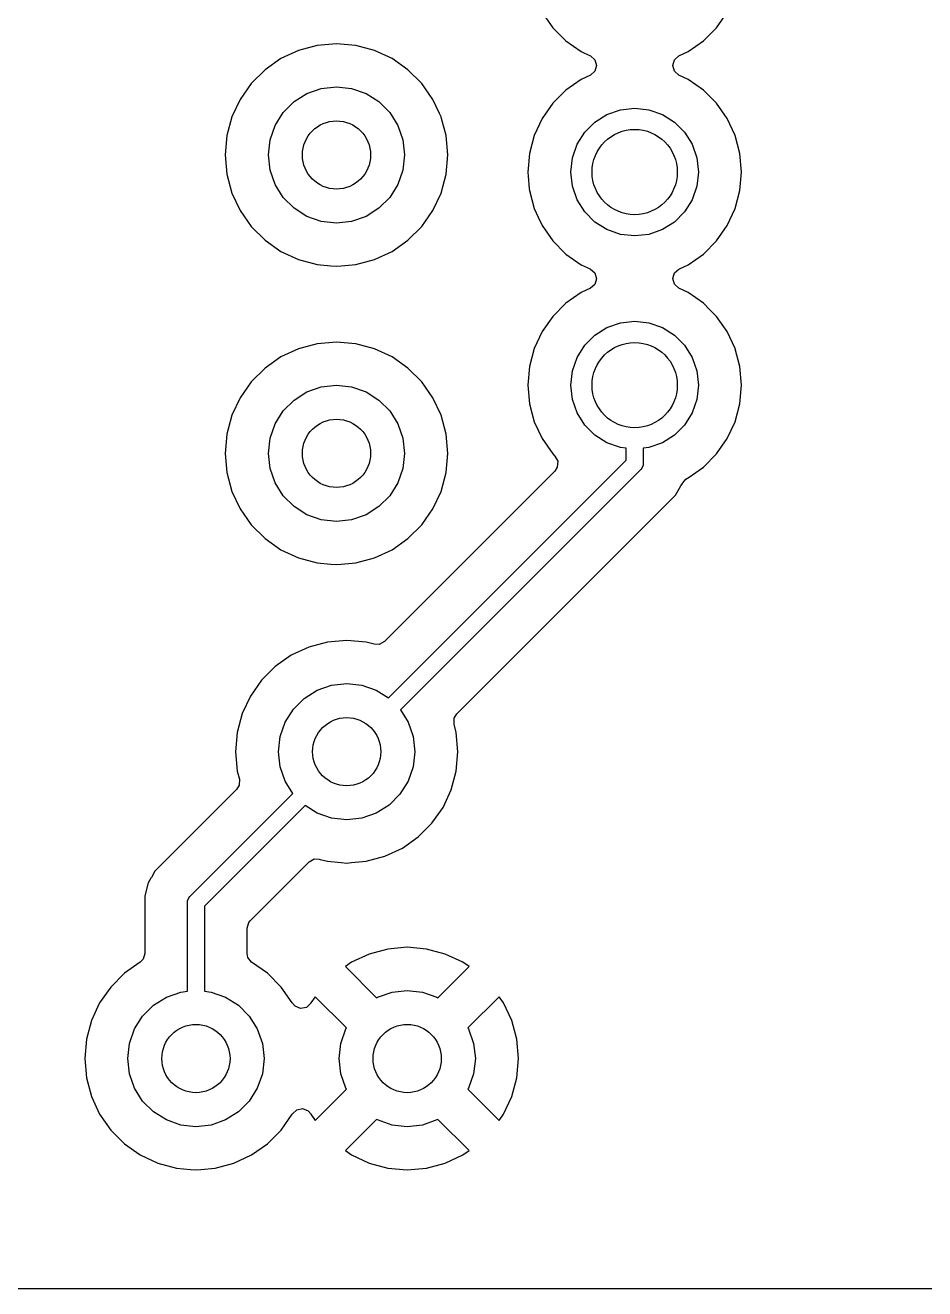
# Model space of a CAD drawing. Extents: x 2.85 to 10.26, y -4.55 to -2.42.
# Drawn here: x 9.313 to 9.729, y -3.638 to -3.054 of the extents above; entities that cross this region are included whole.
import ezdxf

# ---------------------------------------------------------------- set-up
doc = ezdxf.new("R2010")
doc.units = 0
doc.header["$MEASUREMENT"] = 0
doc.layers.add('BLACK', color=7, linetype='CONTINUOUS')

msp = doc.modelspace()

# ---------------------------------------------------------------- linework, layer by layer
at = {"layer": 'BLACK', "linetype": 'CONTINUOUS'}
for p, q in [((9.55232, -3.04923), (9.55663, -3.05539)), ((9.63235, -3.05539), (9.63729, -3.04833)), ((9.55663, -3.05539), (9.56272, -3.06148)), ((9.62626, -3.06148), (9.63235, -3.05539)), ((9.45669, -3.06278), (9.44777, -3.06356)), ((9.46562, -3.06356), (9.45669, -3.06278)), ((9.45669, -3.06278), (9.45669, -3.06278)), ((9.56272, -3.06148), (9.56978, -3.06642)), ((9.6192, -3.06642), (9.62626, -3.06148)), ((9.43911, -3.06588), (9.43099, -3.06966)), ((9.44777, -3.06356), (9.43911, -3.06588)), ((9.43911, -3.06588), (9.43911, -3.06588)), ((9.44777, -3.06356), (9.44777, -3.06356)), ((9.47427, -3.06588), (9.46562, -3.06356)), ((9.46562, -3.06356), (9.46562, -3.06356)), ((9.46562, -3.06356), (9.46562, -3.06356)), ((9.46562, -3.06356), (9.46562, -3.06356)), ((9.46562, -3.06356), (9.46562, -3.06356)), ((9.48239, -3.06966), (9.47427, -3.06588)), ((9.47427, -3.06588), (9.47427, -3.06588)), ((9.56978, -3.06642), (9.57129, -3.06712)), ((9.57129, -3.06712), (9.57404, -3.06841)), ((9.57404, -3.06841), (9.57611, -3.07023)), ((9.61291, -3.07016), (9.61493, -3.06841)), ((9.61493, -3.06841), (9.6192, -3.06642)), ((9.42366, -3.0748), (9.41732, -3.08114)), ((9.43099, -3.06966), (9.42366, -3.0748)), ((9.43099, -3.06966), (9.43099, -3.06966)), ((9.48973, -3.0748), (9.48239, -3.06966)), ((9.48239, -3.06966), (9.48239, -3.06966)), ((9.49606, -3.08114), (9.48973, -3.0748)), ((9.57686, -3.07287), (9.57607, -3.07551)), ((9.57611, -3.07023), (9.57686, -3.07287)), ((9.61211, -3.0728), (9.61291, -3.07016)), ((9.61287, -3.07544), (9.61211, -3.0728)), ((9.56978, -3.07925), (9.56272, -3.08419)), ((9.57404, -3.07726), (9.56978, -3.07925)), ((9.56978, -3.07925), (9.56978, -3.07925)), ((9.57607, -3.07551), (9.57404, -3.07726)), ((9.61493, -3.07726), (9.61287, -3.07544)), ((9.6192, -3.07925), (9.61493, -3.07726)), ((9.62626, -3.08419), (9.6192, -3.07925)), ((9.41732, -3.08114), (9.41218, -3.08848)), ((9.43706, -3.08955), (9.44303, -3.0858)), ((9.44303, -3.0858), (9.44968, -3.08347)), ((9.44968, -3.08347), (9.45669, -3.08268)), ((9.45669, -3.08268), (9.4637, -3.08347)), ((9.4637, -3.08347), (9.47036, -3.0858)), ((9.47036, -3.0858), (9.47633, -3.08955)), ((9.5012, -3.08848), (9.49606, -3.08114)), ((9.49606, -3.08114), (9.49606, -3.08114)), ((9.49606, -3.08114), (9.49606, -3.08114)), ((9.56272, -3.08419), (9.55663, -3.09028)), ((9.62985, -3.08779), (9.62626, -3.08419)), ((9.41218, -3.08848), (9.4084, -3.09659)), ((9.41218, -3.08848), (9.41218, -3.08848)), ((9.43207, -3.09454), (9.43706, -3.08955)), ((9.47633, -3.08955), (9.48132, -3.09454)), ((9.50423, -3.09496), (9.5012, -3.08848)), ((9.55663, -3.09028), (9.55169, -3.09734)), ((9.58792, -3.09326), (9.59449, -3.09252)), ((9.59449, -3.09252), (9.60106, -3.09326)), ((9.63235, -3.09028), (9.62985, -3.08779)), ((9.63729, -3.09734), (9.63235, -3.09028)), ((9.4084, -3.09659), (9.40608, -3.10525)), ((9.4084, -3.09659), (9.4084, -3.09659)), ((9.42832, -3.10051), (9.43207, -3.09454)), ((9.48132, -3.09454), (9.48507, -3.10051)), ((9.50499, -3.09659), (9.50423, -3.09496)), ((9.50519, -3.09734), (9.50499, -3.09659)), ((9.50499, -3.09659), (9.50499, -3.09659)), ((9.50731, -3.10525), (9.50519, -3.09734)), ((9.55169, -3.09734), (9.54805, -3.10514)), ((9.55169, -3.09734), (9.55169, -3.09734)), ((9.57608, -3.09896), (9.58168, -3.09544)), ((9.58168, -3.09544), (9.58792, -3.09326)), ((9.60106, -3.09326), (9.6073, -3.09544)), ((9.6073, -3.09544), (9.6129, -3.09896)), ((9.64093, -3.10514), (9.63729, -3.09734)), ((9.63729, -3.09734), (9.63729, -3.09734)), ((9.63729, -3.09734), (9.63729, -3.09734)), ((9.42599, -3.10716), (9.42832, -3.10051)), ((9.48507, -3.10051), (9.4874, -3.10716)), ((9.56788, -3.10924), (9.5714, -3.10364)), ((9.5714, -3.10364), (9.57608, -3.09896)), ((9.6129, -3.09896), (9.61757, -3.10364)), ((9.61757, -3.10364), (9.62109, -3.10924)), ((9.40608, -3.10525), (9.4053, -3.11417)), ((9.40608, -3.10525), (9.40608, -3.10525)), ((9.4252, -3.11417), (9.42599, -3.10716)), ((9.4874, -3.10716), (9.48819, -3.11417)), ((9.50809, -3.11417), (9.50731, -3.10525)), ((9.54805, -3.10514), (9.54582, -3.11347)), ((9.54805, -3.10514), (9.54805, -3.10514)), ((9.5657, -3.11548), (9.56788, -3.10924)), ((9.62109, -3.10924), (9.62328, -3.11548)), ((9.64095, -3.10523), (9.64093, -3.10514)), ((9.64093, -3.10514), (9.64093, -3.10514)), ((9.64093, -3.10514), (9.64093, -3.10514)), ((9.64316, -3.11347), (9.64095, -3.10523)), ((9.4053, -3.11417), (9.40608, -3.1231)), ((9.4053, -3.11417), (9.4053, -3.11417)), ((9.42599, -3.12118), (9.4252, -3.11417)), ((9.48819, -3.11417), (9.4874, -3.12118)), ((9.50731, -3.1231), (9.50809, -3.11417)), ((9.54582, -3.11347), (9.54507, -3.12205)), ((9.54582, -3.11347), (9.54582, -3.11347)), ((9.56496, -3.12205), (9.5657, -3.11548)), ((9.62328, -3.11548), (9.62402, -3.12205)), ((9.64391, -3.12205), (9.64316, -3.11347)), ((9.42832, -3.12784), (9.42599, -3.12118)), ((9.4874, -3.12118), (9.48507, -3.12784)), ((9.40608, -3.1231), (9.40608, -3.1231)), ((9.40608, -3.1231), (9.4084, -3.13175)), ((9.50499, -3.13175), (9.50731, -3.1231)), ((9.54507, -3.12205), (9.54507, -3.12205)), ((9.54507, -3.12205), (9.54524, -3.12402)), ((9.54524, -3.12402), (9.54575, -3.12988)), ((9.5657, -3.12862), (9.56496, -3.12205)), ((9.62402, -3.12205), (9.62328, -3.12862)), ((9.64316, -3.13063), (9.64391, -3.12205)), ((9.4084, -3.13175), (9.4084, -3.13175)), ((9.4084, -3.13175), (9.41218, -3.13987)), ((9.43207, -3.13381), (9.42832, -3.12784)), ((9.48507, -3.12784), (9.48132, -3.13381)), ((9.5012, -3.13987), (9.50499, -3.13175)), ((9.54575, -3.12988), (9.54582, -3.13063)), ((9.54582, -3.13063), (9.54582, -3.13063)), ((9.54582, -3.13063), (9.54805, -3.13895)), ((9.56788, -3.13486), (9.5657, -3.12862)), ((9.62328, -3.12862), (9.62109, -3.13486)), ((9.64093, -3.13895), (9.64316, -3.13063)), ((9.43706, -3.1388), (9.43207, -3.13381)), ((9.44303, -3.14255), (9.43706, -3.1388)), ((9.47633, -3.1388), (9.47036, -3.14255)), ((9.48132, -3.13381), (9.47633, -3.1388)), ((9.54805, -3.13895), (9.54805, -3.13895)), ((9.54805, -3.13895), (9.54805, -3.13895)), ((9.54805, -3.13895), (9.54987, -3.14285)), ((9.5714, -3.14046), (9.56788, -3.13486)), ((9.62109, -3.13486), (9.61757, -3.14046)), ((9.63729, -3.14676), (9.64093, -3.13895)), ((9.41218, -3.13987), (9.41218, -3.13987)), ((9.41218, -3.13987), (9.41732, -3.14721)), ((9.44968, -3.14488), (9.44303, -3.14255)), ((9.45669, -3.14567), (9.44968, -3.14488)), ((9.4637, -3.14488), (9.45669, -3.14567)), ((9.47036, -3.14255), (9.4637, -3.14488)), ((9.49606, -3.14721), (9.5012, -3.13987)), ((9.54987, -3.14285), (9.55169, -3.14676)), ((9.57608, -3.14513), (9.5714, -3.14046)), ((9.61757, -3.14046), (9.6129, -3.14513)), ((9.41732, -3.14721), (9.42366, -3.15355)), ((9.48973, -3.15355), (9.49606, -3.14721)), ((9.55169, -3.14676), (9.55169, -3.14676)), ((9.55169, -3.14676), (9.55663, -3.15381)), ((9.58168, -3.14865), (9.57608, -3.14513)), ((9.58792, -3.15083), (9.58168, -3.14865)), ((9.59449, -3.15157), (9.58792, -3.15083)), ((9.60106, -3.15083), (9.59449, -3.15157)), ((9.6073, -3.14865), (9.60106, -3.15083)), ((9.6129, -3.14513), (9.6073, -3.14865)), ((9.63235, -3.15381), (9.63729, -3.14676)), ((9.42366, -3.15355), (9.42366, -3.15355)), ((9.42366, -3.15355), (9.43099, -3.15868)), ((9.48239, -3.15868), (9.48973, -3.15355)), ((9.55663, -3.15381), (9.56272, -3.15991)), ((9.62626, -3.15991), (9.63235, -3.15381)), ((9.43099, -3.15868), (9.43911, -3.16247)), ((9.43911, -3.16247), (9.44777, -3.16479)), ((9.46562, -3.16479), (9.47427, -3.16247)), ((9.47427, -3.16247), (9.48239, -3.15868)), ((9.56272, -3.15991), (9.56978, -3.16485)), ((9.6192, -3.16485), (9.62626, -3.15991)), ((9.44777, -3.16479), (9.45414, -3.16535)), ((9.45414, -3.16535), (9.45669, -3.16557)), ((9.45669, -3.16557), (9.45892, -3.16537)), ((9.45669, -3.16557), (9.45669, -3.16557)), ((9.45669, -3.16557), (9.45669, -3.16557)), ((9.45892, -3.16537), (9.46562, -3.16479)), ((9.56978, -3.16485), (9.57246, -3.1661)), ((9.57246, -3.1661), (9.57404, -3.16684)), ((9.57404, -3.16684), (9.57611, -3.16865)), ((9.61291, -3.16859), (9.61493, -3.16684)), ((9.61493, -3.16684), (9.6192, -3.16485)), ((9.57607, -3.17393), (9.57404, -3.17568)), ((9.57686, -3.1713), (9.57607, -3.17393)), ((9.57611, -3.16865), (9.57686, -3.1713)), ((9.61211, -3.17122), (9.61291, -3.16859)), ((9.61287, -3.17387), (9.61211, -3.17122)), ((9.61493, -3.17568), (9.61287, -3.17387)), ((9.56978, -3.17767), (9.56272, -3.18261)), ((9.57404, -3.17568), (9.56978, -3.17767)), ((9.56978, -3.17767), (9.56978, -3.17767)), ((9.6192, -3.17767), (9.61493, -3.17568)), ((9.62626, -3.18261), (9.6192, -3.17767)), ((9.56272, -3.18261), (9.55663, -3.18871)), ((9.62944, -3.1858), (9.62626, -3.18261)), ((9.63235, -3.18871), (9.62944, -3.1858)), ((9.55663, -3.18871), (9.55169, -3.19576)), ((9.58168, -3.19387), (9.58792, -3.19169)), ((9.58792, -3.19169), (9.59449, -3.19094)), ((9.59449, -3.19094), (9.60106, -3.19169)), ((9.60106, -3.19169), (9.6073, -3.19387)), ((9.63729, -3.19576), (9.63235, -3.18871)), ((9.55169, -3.19576), (9.54805, -3.20357)), ((9.55169, -3.19576), (9.55169, -3.19576)), ((9.5714, -3.20206), (9.57608, -3.19739)), ((9.57608, -3.19739), (9.58168, -3.19387)), ((9.6073, -3.19387), (9.6129, -3.19739)), ((9.6129, -3.19739), (9.61757, -3.20206)), ((9.64093, -3.20357), (9.63729, -3.19576)), ((9.63729, -3.19576), (9.63729, -3.19576)), ((9.63729, -3.19576), (9.63729, -3.19576)), ((9.44777, -3.20135), (9.43911, -3.20367)), ((9.45669, -3.20057), (9.44777, -3.20135)), ((9.44777, -3.20135), (9.44777, -3.20135)), ((9.46562, -3.20135), (9.45669, -3.20057)), ((9.45669, -3.20057), (9.45669, -3.20057)), ((9.47427, -3.20367), (9.46562, -3.20135)), ((9.46562, -3.20135), (9.46562, -3.20135)), ((9.46562, -3.20135), (9.46562, -3.20135)), ((9.46562, -3.20135), (9.46562, -3.20135)), ((9.46562, -3.20135), (9.46562, -3.20135)), ((9.56788, -3.20766), (9.5714, -3.20206)), ((9.61757, -3.20206), (9.62109, -3.20766)), ((9.43099, -3.20746), (9.42366, -3.2126)), ((9.43911, -3.20367), (9.43099, -3.20746)), ((9.43099, -3.20746), (9.43099, -3.20746)), ((9.43911, -3.20367), (9.43911, -3.20367)), ((9.48239, -3.20746), (9.47427, -3.20367)), ((9.47427, -3.20367), (9.47427, -3.20367)), ((9.48973, -3.2126), (9.48239, -3.20746)), ((9.48239, -3.20746), (9.48239, -3.20746)), ((9.54805, -3.20357), (9.54582, -3.21189)), ((9.54805, -3.20357), (9.54805, -3.20357)), ((9.5657, -3.2139), (9.56788, -3.20766)), ((9.62109, -3.20766), (9.62328, -3.2139)), ((9.64096, -3.20367), (9.64093, -3.20357)), ((9.64093, -3.20357), (9.64093, -3.20357)), ((9.64093, -3.20357), (9.64093, -3.20357)), ((9.64316, -3.21189), (9.64096, -3.20367)), ((9.42366, -3.2126), (9.41732, -3.21893)), ((9.49606, -3.21893), (9.48973, -3.2126)), ((9.54582, -3.21189), (9.54507, -3.22047)), ((9.54582, -3.21189), (9.54582, -3.21189)), ((9.56496, -3.22047), (9.5657, -3.2139)), ((9.62328, -3.2139), (9.62402, -3.22047)), ((9.64391, -3.22047), (9.64316, -3.21189)), ((9.41732, -3.21893), (9.41218, -3.22627)), ((9.44968, -3.22126), (9.45669, -3.22047)), ((9.45669, -3.22047), (9.4637, -3.22126)), ((9.5012, -3.22627), (9.49606, -3.21893)), ((9.49606, -3.21893), (9.49606, -3.21893)), ((9.54507, -3.22047), (9.54507, -3.22047)), ((9.54507, -3.22047), (9.54582, -3.22905)), ((9.5657, -3.22704), (9.56496, -3.22047)), ((9.62402, -3.22047), (9.62328, -3.22704)), ((9.64316, -3.22905), (9.64391, -3.22047)), ((9.41218, -3.22627), (9.4084, -3.23439)), ((9.41218, -3.22627), (9.41218, -3.22627)), ((9.43706, -3.22734), (9.44303, -3.22359)), ((9.44303, -3.22359), (9.44968, -3.22126)), ((9.4637, -3.22126), (9.47036, -3.22359)), ((9.47036, -3.22359), (9.47633, -3.22734)), ((9.50499, -3.23439), (9.5012, -3.22627)), ((9.42832, -3.2383), (9.43207, -3.23233)), ((9.43207, -3.23233), (9.43706, -3.22734)), ((9.47633, -3.22734), (9.48132, -3.23233)), ((9.48132, -3.23233), (9.48507, -3.2383)), ((9.54582, -3.22905), (9.54582, -3.22905)), ((9.54582, -3.22905), (9.54805, -3.23737)), ((9.56788, -3.23328), (9.5657, -3.22704)), ((9.62328, -3.22704), (9.62109, -3.23328)), ((9.64093, -3.23738), (9.64316, -3.22905)), ((9.4084, -3.23439), (9.40608, -3.24304)), ((9.4084, -3.23439), (9.4084, -3.23439)), ((9.42599, -3.24496), (9.42832, -3.2383)), ((9.48507, -3.2383), (9.4874, -3.24496)), ((9.50731, -3.24304), (9.50499, -3.23439)), ((9.54805, -3.23737), (9.54805, -3.23738)), ((9.54805, -3.23738), (9.54805, -3.23738)), ((9.54805, -3.23738), (9.54987, -3.24128)), ((9.5714, -3.23888), (9.56788, -3.23328)), ((9.62109, -3.23328), (9.61757, -3.23888)), ((9.63729, -3.24518), (9.64093, -3.23738)), ((9.40608, -3.24304), (9.4053, -3.25197)), ((9.40608, -3.24304), (9.40608, -3.24304)), ((9.50809, -3.25197), (9.50731, -3.24304)), ((9.54987, -3.24128), (9.55169, -3.24518)), ((9.57608, -3.24356), (9.5714, -3.23888)), ((9.58168, -3.24708), (9.57608, -3.24356)), ((9.6129, -3.24356), (9.6073, -3.24708)), ((9.61757, -3.23888), (9.6129, -3.24356)), ((9.4252, -3.25197), (9.42599, -3.24496)), ((9.4874, -3.24496), (9.48819, -3.25197)), ((9.55169, -3.24518), (9.55169, -3.24518)), ((9.55169, -3.24518), (9.55663, -3.25224)), ((9.58792, -3.24926), (9.58168, -3.24708)), ((9.59055, -3.24956), (9.58792, -3.24926)), ((9.59055, -3.25506), (9.59055, -3.24956)), ((9.60106, -3.24926), (9.59843, -3.24956)), ((9.59843, -3.24956), (9.59843, -3.25669)), ((9.6073, -3.24708), (9.60106, -3.24926)), ((9.63235, -3.25224), (9.63729, -3.24518)), ((9.4053, -3.25197), (9.40608, -3.26089)), ((9.4053, -3.25197), (9.4053, -3.25197)), ((9.42599, -3.25898), (9.4252, -3.25197)), ((9.4807, -3.36492), (9.59055, -3.25506)), ((9.48819, -3.25197), (9.4874, -3.25898)), ((9.50731, -3.26089), (9.50809, -3.25197)), ((9.55663, -3.25224), (9.55663, -3.25224)), ((9.55663, -3.25224), (9.55762, -3.25323)), ((9.55762, -3.25323), (9.55893, -3.25564)), ((9.55893, -3.25564), (9.55874, -3.25838)), ((9.62626, -3.25833), (9.63235, -3.25224)), ((9.40608, -3.26089), (9.40608, -3.26089)), ((9.40608, -3.26089), (9.4084, -3.26955)), ((9.42832, -3.26563), (9.42599, -3.25898)), ((9.55762, -3.26013), (9.47885, -3.3389)), ((9.4874, -3.25898), (9.48507, -3.26563)), ((9.59727, -3.25948), (9.48627, -3.37048)), ((9.50499, -3.26955), (9.50731, -3.26089)), ((9.55874, -3.25838), (9.55762, -3.26013)), ((9.59776, -3.25888), (9.59727, -3.25948)), ((9.59835, -3.25746), (9.59776, -3.25888)), ((9.59843, -3.25669), (9.59835, -3.25746)), ((9.6192, -3.26327), (9.62626, -3.25833)), ((9.43207, -3.27161), (9.42832, -3.26563)), ((9.48507, -3.26563), (9.48132, -3.27161)), ((9.61341, -3.27121), (9.61589, -3.26691)), ((9.61589, -3.26691), (9.61652, -3.26582)), ((9.61652, -3.26582), (9.61668, -3.26554)), ((9.61652, -3.26582), (9.61652, -3.26582)), ((9.61668, -3.26554), (9.61676, -3.26559)), ((9.61676, -3.26559), (9.61818, -3.26382)), ((9.61818, -3.26382), (9.61891, -3.26341)), ((9.61891, -3.26341), (9.6192, -3.26327)), ((9.4084, -3.26955), (9.4084, -3.26955)), ((9.4084, -3.26955), (9.41218, -3.27767)), ((9.43706, -3.27659), (9.43207, -3.27161)), ((9.48132, -3.27161), (9.47633, -3.27659)), ((9.5012, -3.27767), (9.50499, -3.26955)), ((9.609, -3.27561), (9.61341, -3.27121)), ((9.41218, -3.27767), (9.41218, -3.27767)), ((9.41218, -3.27767), (9.41732, -3.28501)), ((9.44303, -3.28035), (9.43706, -3.27659)), ((9.47633, -3.27659), (9.47036, -3.28035)), ((9.49606, -3.28501), (9.5012, -3.27767)), ((9.53816, -3.34646), (9.6086, -3.27601)), ((9.6086, -3.27601), (9.609, -3.27561)), ((9.6086, -3.27601), (9.6086, -3.27601)), ((9.609, -3.27561), (9.609, -3.27561)), ((9.41732, -3.28501), (9.42366, -3.29134)), ((9.44968, -3.28267), (9.44303, -3.28035)), ((9.45669, -3.28346), (9.44968, -3.28267)), ((9.4637, -3.28267), (9.45669, -3.28346)), ((9.47036, -3.28035), (9.4637, -3.28267)), ((9.48973, -3.29134), (9.49606, -3.28501)), ((9.42366, -3.29134), (9.42366, -3.29134)), ((9.42366, -3.29134), (9.43099, -3.29648)), ((9.43099, -3.29648), (9.43911, -3.30027)), ((9.47427, -3.30027), (9.48239, -3.29648)), ((9.48239, -3.29648), (9.48973, -3.29134)), ((9.43911, -3.30027), (9.44777, -3.30258)), ((9.44777, -3.30258), (9.45414, -3.30314)), ((9.45892, -3.30317), (9.46562, -3.30258)), ((9.46562, -3.30258), (9.47427, -3.30027)), ((9.45414, -3.30314), (9.45669, -3.30336)), ((9.45669, -3.30336), (9.45892, -3.30317)), ((9.45669, -3.30336), (9.45669, -3.30336)), ((9.45669, -3.30336), (9.45669, -3.30336)), ((9.44384, -3.34147), (9.43572, -3.34525)), ((9.45249, -3.33915), (9.44384, -3.34147)), ((9.44384, -3.34147), (9.44384, -3.34147)), ((9.46142, -3.33837), (9.45249, -3.33915)), ((9.45249, -3.33915), (9.45249, -3.33915)), ((9.47034, -3.33915), (9.46142, -3.33837)), ((9.46142, -3.33837), (9.46142, -3.33837)), ((9.47413, -3.34016), (9.47034, -3.33915)), ((9.47034, -3.33915), (9.47034, -3.33915)), ((9.47034, -3.33915), (9.47034, -3.33915)), ((9.47034, -3.33915), (9.47034, -3.33915)), ((9.47034, -3.33915), (9.47034, -3.33915)), ((9.47643, -3.34022), (9.47413, -3.34016)), ((9.47885, -3.3389), (9.47643, -3.34022)), ((9.43572, -3.34525), (9.42838, -3.35039)), ((9.43572, -3.34525), (9.43572, -3.34525)), ((9.51228, -3.37233), (9.53816, -3.34646)), ((9.42838, -3.35039), (9.42205, -3.35673)), ((9.42205, -3.35673), (9.41691, -3.36407)), ((9.44775, -3.36139), (9.45441, -3.35906)), ((9.45441, -3.35906), (9.46142, -3.35827)), ((9.46142, -3.35827), (9.46843, -3.35906)), ((9.46843, -3.35906), (9.47508, -3.36139)), ((9.41691, -3.36407), (9.41312, -3.37219)), ((9.41691, -3.36407), (9.41691, -3.36407)), ((9.43679, -3.37013), (9.44178, -3.36514)), ((9.44178, -3.36514), (9.44775, -3.36139)), ((9.47508, -3.36139), (9.4807, -3.36492)), ((9.41312, -3.37219), (9.4108, -3.38084)), ((9.41312, -3.37219), (9.41312, -3.37219)), ((9.43304, -3.3761), (9.43679, -3.37013)), ((9.48627, -3.37048), (9.48979, -3.3761)), ((9.51108, -3.3743), (9.51228, -3.37233)), ((9.43071, -3.38276), (9.43304, -3.3761)), ((9.48979, -3.3761), (9.49212, -3.38276)), ((9.51102, -3.37705), (9.51108, -3.3743)), ((9.51203, -3.38084), (9.51102, -3.37705)), ((9.4108, -3.38084), (9.41002, -3.38976)), ((9.4108, -3.38084), (9.4108, -3.38084)), ((9.42992, -3.38976), (9.43071, -3.38276)), ((9.49212, -3.38276), (9.49291, -3.38976)), ((9.51281, -3.38976), (9.51203, -3.38084)), ((9.41002, -3.38976), (9.41002, -3.38976)), ((9.41002, -3.38976), (9.4108, -3.39869)), ((9.43071, -3.39677), (9.42992, -3.38976)), ((9.49291, -3.38976), (9.49212, -3.39677)), ((9.51203, -3.39869), (9.51281, -3.38976)), ((9.4108, -3.39869), (9.4108, -3.39869)), ((9.4108, -3.39869), (9.41182, -3.40248)), ((9.43304, -3.40343), (9.43071, -3.39677)), ((9.49212, -3.39677), (9.48979, -3.40343)), ((9.50971, -3.40734), (9.51203, -3.39869)), ((9.41055, -3.40719), (9.37722, -3.44053)), ((9.41175, -3.40523), (9.41055, -3.40719)), ((9.41182, -3.40248), (9.41175, -3.40523)), ((9.43657, -3.40904), (9.43304, -3.40343)), ((9.48979, -3.40343), (9.48604, -3.4094)), ((9.50593, -3.41546), (9.50971, -3.40734)), ((9.38895, -3.45666), (9.43657, -3.40904)), ((9.48604, -3.4094), (9.48105, -3.41439)), ((9.44214, -3.41461), (9.39567, -3.46108)), ((9.44775, -3.41814), (9.44214, -3.41461)), ((9.45441, -3.42047), (9.44775, -3.41814)), ((9.47508, -3.41814), (9.46843, -3.42047)), ((9.48105, -3.41439), (9.47508, -3.41814)), ((9.50079, -3.4228), (9.50593, -3.41546)), ((9.46142, -3.42126), (9.45441, -3.42047)), ((9.46843, -3.42047), (9.46142, -3.42126)), ((9.49445, -3.42914), (9.50079, -3.4228)), ((9.48712, -3.43427), (9.49445, -3.42914)), ((9.479, -3.43806), (9.48712, -3.43427)), ((9.37722, -3.44053), (9.37281, -3.44493)), ((9.4168, -3.46781), (9.44399, -3.44063)), ((9.44399, -3.44063), (9.4464, -3.43931)), ((9.4464, -3.43931), (9.4487, -3.43936)), ((9.4487, -3.43936), (9.44916, -3.43949)), ((9.44916, -3.43949), (9.45249, -3.44038)), ((9.45249, -3.44038), (9.45887, -3.44094)), ((9.45887, -3.44094), (9.46142, -3.44116)), ((9.46142, -3.44116), (9.46365, -3.44096)), ((9.46142, -3.44116), (9.46142, -3.44116)), ((9.46142, -3.44116), (9.46142, -3.44116)), ((9.46365, -3.44096), (9.47034, -3.44038)), ((9.47034, -3.44038), (9.479, -3.43806)), ((9.3709, -3.44824), (9.3697, -3.45032)), ((9.37114, -3.44782), (9.3709, -3.44824)), ((9.37281, -3.44493), (9.37114, -3.44782)), ((9.37281, -3.44493), (9.37281, -3.44493)), ((9.3697, -3.45032), (9.36809, -3.45634)), ((9.36809, -3.45634), (9.36809, -3.45634)), ((9.36809, -3.45634), (9.36809, -3.46295)), ((9.3878, -3.45945), (9.38787, -3.45868)), ((9.3878, -3.50042), (9.3878, -3.45945)), ((9.38787, -3.45868), (9.38846, -3.45726)), ((9.38846, -3.45726), (9.38895, -3.45666)), ((9.36809, -3.46295), (9.36809, -3.46296)), ((9.36809, -3.46296), (9.36809, -3.48298)), ((9.39567, -3.46108), (9.39567, -3.50042)), ((9.41537, -3.47126), (9.41615, -3.46862)), ((9.41537, -3.48298), (9.41537, -3.47126)), ((9.41615, -3.46862), (9.4168, -3.46781)), ((9.36809, -3.48298), (9.36732, -3.48562)), ((9.41574, -3.48483), (9.41537, -3.48298)), ((9.4718, -3.4832), (9.46368, -3.48698)), ((9.48045, -3.48088), (9.4718, -3.4832)), ((9.4718, -3.4832), (9.4718, -3.4832)), ((9.48937, -3.4801), (9.48045, -3.48088)), ((9.48045, -3.48088), (9.48045, -3.48088)), ((9.49829, -3.48088), (9.48937, -3.4801)), ((9.48937, -3.4801), (9.48937, -3.4801)), ((9.50694, -3.4832), (9.49829, -3.48088)), ((9.49829, -3.48088), (9.49829, -3.48088)), ((9.51506, -3.48698), (9.50694, -3.4832)), ((9.50694, -3.4832), (9.50694, -3.4832)), ((9.36601, -3.48698), (9.3587, -3.4921)), ((9.36732, -3.48562), (9.36601, -3.48698)), ((9.41746, -3.48698), (9.41574, -3.48483)), ((9.42477, -3.4921), (9.41746, -3.48698)), ((9.46368, -3.48698), (9.46081, -3.489)), ((9.46081, -3.489), (9.46081, -3.489)), ((9.46081, -3.489), (9.47522, -3.5034)), ((9.46368, -3.48698), (9.46368, -3.48698)), ((9.50352, -3.5034), (9.51793, -3.489)), ((9.51793, -3.489), (9.51506, -3.48698)), ((9.3587, -3.4921), (9.35236, -3.49844)), ((9.4311, -3.49844), (9.42477, -3.4921)), ((9.35236, -3.49844), (9.34722, -3.50578)), ((9.37807, -3.5031), (9.38472, -3.50077)), ((9.38472, -3.50077), (9.3878, -3.50042)), ((9.39567, -3.50042), (9.39874, -3.50077)), ((9.39874, -3.50077), (9.4054, -3.5031)), ((9.43624, -3.50578), (9.4311, -3.49844)), ((9.4311, -3.49844), (9.4311, -3.49844)), ((9.4757, -3.5031), (9.48236, -3.50077)), ((9.48236, -3.50077), (9.48937, -3.49998)), ((9.48937, -3.49998), (9.49638, -3.50077)), ((9.49638, -3.50077), (9.50304, -3.5031)), ((9.34722, -3.50578), (9.34344, -3.5139)), ((9.34722, -3.50578), (9.34722, -3.50578)), ((9.36711, -3.51184), (9.37209, -3.50685)), ((9.37209, -3.50685), (9.37807, -3.5031)), ((9.4054, -3.5031), (9.41137, -3.50685)), ((9.41137, -3.50685), (9.41636, -3.51184)), ((9.43633, -3.50594), (9.43624, -3.50578)), ((9.43624, -3.50578), (9.43624, -3.50578)), ((9.43624, -3.50578), (9.43624, -3.50578)), ((9.43754, -3.50733), (9.43633, -3.50594)), ((9.44479, -3.50594), (9.4428, -3.50784)), ((9.44488, -3.50579), (9.44479, -3.50594)), ((9.44689, -3.50291), (9.44488, -3.50579)), ((9.4613, -3.51732), (9.44689, -3.50291)), ((9.44689, -3.50291), (9.44689, -3.50291)), ((9.47522, -3.5034), (9.4757, -3.5031)), ((9.50304, -3.5031), (9.50352, -3.5034)), ((9.53185, -3.50291), (9.51744, -3.51732)), ((9.53386, -3.50579), (9.53185, -3.50291)), ((9.53765, -3.5139), (9.53386, -3.50579)), ((9.53386, -3.50579), (9.53386, -3.50579)), ((9.36336, -3.51781), (9.36711, -3.51184)), ((9.41636, -3.51184), (9.42011, -3.51781)), ((9.4401, -3.50836), (9.43754, -3.50733)), ((9.4428, -3.50784), (9.4401, -3.50836)), ((9.34344, -3.5139), (9.34112, -3.52255)), ((9.34344, -3.5139), (9.34344, -3.5139)), ((9.36103, -3.52447), (9.36336, -3.51781)), ((9.42011, -3.51781), (9.42244, -3.52447)), ((9.45866, -3.52447), (9.46099, -3.51781)), ((9.46099, -3.51781), (9.4613, -3.51732)), ((9.51744, -3.51732), (9.51775, -3.51781)), ((9.51775, -3.51781), (9.52008, -3.52447)), ((9.53997, -3.52255), (9.53765, -3.5139)), ((9.53765, -3.5139), (9.53765, -3.5139)), ((9.34112, -3.52255), (9.34034, -3.53148)), ((9.34112, -3.52255), (9.34112, -3.52255)), ((9.53997, -3.52256), (9.53997, -3.52255)), ((9.54075, -3.53148), (9.53997, -3.52256)), ((9.36024, -3.53148), (9.36103, -3.52447)), ((9.42244, -3.52447), (9.42323, -3.53148)), ((9.45787, -3.53148), (9.45866, -3.52447)), ((9.52008, -3.52447), (9.52087, -3.53148)), ((9.34034, -3.53148), (9.34112, -3.5404)), ((9.34034, -3.53148), (9.34034, -3.53148)), ((9.36103, -3.53848), (9.36024, -3.53148)), ((9.42323, -3.53148), (9.42244, -3.53848)), ((9.45866, -3.53848), (9.45787, -3.53148)), ((9.52087, -3.53148), (9.52008, -3.53848)), ((9.53997, -3.5404), (9.54075, -3.53148)), ((9.54075, -3.53148), (9.54075, -3.53148)), ((9.54075, -3.53148), (9.54075, -3.53148)), ((9.34112, -3.5404), (9.34112, -3.5404)), ((9.34112, -3.5404), (9.34344, -3.54905)), ((9.36336, -3.54514), (9.36103, -3.53848)), ((9.42244, -3.53848), (9.42011, -3.54514)), ((9.46099, -3.54514), (9.45866, -3.53848)), ((9.52008, -3.53848), (9.51775, -3.54514)), ((9.53765, -3.54905), (9.53997, -3.5404)), ((9.53997, -3.5404), (9.53997, -3.5404)), ((9.36711, -3.55111), (9.36336, -3.54514)), ((9.42011, -3.54514), (9.41636, -3.55111)), ((9.44689, -3.56004), (9.4613, -3.54563)), ((9.4613, -3.54563), (9.46099, -3.54514)), ((9.51775, -3.54514), (9.51744, -3.54563)), ((9.51744, -3.54563), (9.53185, -3.56004)), ((9.34344, -3.54905), (9.34344, -3.54906)), ((9.34344, -3.54906), (9.34722, -3.55717)), ((9.37209, -3.5561), (9.36711, -3.55111)), ((9.41636, -3.55111), (9.41137, -3.5561)), ((9.53386, -3.55716), (9.53765, -3.54905)), ((9.53765, -3.54905), (9.53765, -3.54905)), ((9.34722, -3.55717), (9.34722, -3.55717)), ((9.34722, -3.55717), (9.35236, -3.56451)), ((9.37807, -3.55985), (9.37209, -3.5561)), ((9.41137, -3.5561), (9.4054, -3.55985)), ((9.4311, -3.56451), (9.43624, -3.55717)), ((9.43624, -3.55717), (9.43633, -3.55702)), ((9.43624, -3.55717), (9.43624, -3.55717)), ((9.43633, -3.55702), (9.43833, -3.55512)), ((9.43833, -3.55512), (9.44103, -3.5546)), ((9.44103, -3.5546), (9.44358, -3.55562)), ((9.44358, -3.55562), (9.44479, -3.55702)), ((9.44479, -3.55702), (9.44488, -3.55716)), ((9.44488, -3.55716), (9.44689, -3.56004)), ((9.53185, -3.56004), (9.53386, -3.55716)), ((9.35236, -3.56451), (9.3587, -3.57085)), ((9.38472, -3.56218), (9.37807, -3.55985)), ((9.39173, -3.56297), (9.38472, -3.56218)), ((9.39874, -3.56218), (9.39173, -3.56297)), ((9.4054, -3.55985), (9.39874, -3.56218)), ((9.42477, -3.57085), (9.4311, -3.56451)), ((9.47522, -3.55955), (9.46081, -3.57396)), ((9.4757, -3.55985), (9.47522, -3.55955)), ((9.48236, -3.56218), (9.4757, -3.55985)), ((9.48937, -3.56297), (9.48236, -3.56218)), ((9.49638, -3.56218), (9.48937, -3.56297)), ((9.50304, -3.55985), (9.49638, -3.56218)), ((9.50352, -3.55955), (9.50304, -3.55985)), ((9.51793, -3.57396), (9.50352, -3.55955)), ((9.3587, -3.57085), (9.3587, -3.57085)), ((9.3587, -3.57085), (9.36603, -3.57599)), ((9.41743, -3.57599), (9.42477, -3.57085)), ((9.36603, -3.57599), (9.37415, -3.57977)), ((9.40931, -3.57977), (9.41743, -3.57599)), ((9.46081, -3.57396), (9.46368, -3.57597)), ((9.46368, -3.57597), (9.46368, -3.57597)), ((9.46368, -3.57597), (9.4718, -3.57975)), ((9.50694, -3.57975), (9.51506, -3.57597)), ((9.51506, -3.57597), (9.51793, -3.57396)), ((9.37415, -3.57977), (9.38281, -3.58209)), ((9.38281, -3.58209), (9.38918, -3.58265)), ((9.38918, -3.58265), (9.39173, -3.58287)), ((9.39173, -3.58287), (9.39397, -3.58268)), ((9.39397, -3.58268), (9.40066, -3.58209)), ((9.40066, -3.58209), (9.40931, -3.57977)), ((9.4718, -3.57975), (9.4718, -3.57975)), ((9.4718, -3.57975), (9.48045, -3.58207)), ((9.48045, -3.58207), (9.48045, -3.58207)), ((9.48045, -3.58207), (9.48937, -3.58285)), ((9.48937, -3.58285), (9.49829, -3.58207)), ((9.49829, -3.58207), (9.50694, -3.57975)), ((9.49829, -3.58207), (9.49829, -3.58207)), ((9.50694, -3.57975), (9.50694, -3.57975)), ((9.39173, -3.58287), (9.39173, -3.58287)), ((9.39173, -3.58287), (9.39173, -3.58287)), ((9.48937, -3.58285), (9.48937, -3.58285)), ((10.12474, -3.63778), (9.1693, -3.63778))]:
    msp.add_line(p, q, dxfattribs=at)
at = {"layer": 'BLACK'}
for centre, radius in [((9.45669, -3.11417), 0.01575), ((9.59449, -3.12205), 0.01969), ((9.59449, -3.22047), 0.01969), ((9.45669, -3.25197), 0.01575), ((9.46142, -3.38976), 0.01575), ((9.39173, -3.53148), 0.01575), ((9.48937, -3.53148), 0.01575)]:
    msp.add_circle(centre, radius, dxfattribs=at)

doc.saveas('drawing.dxf')
